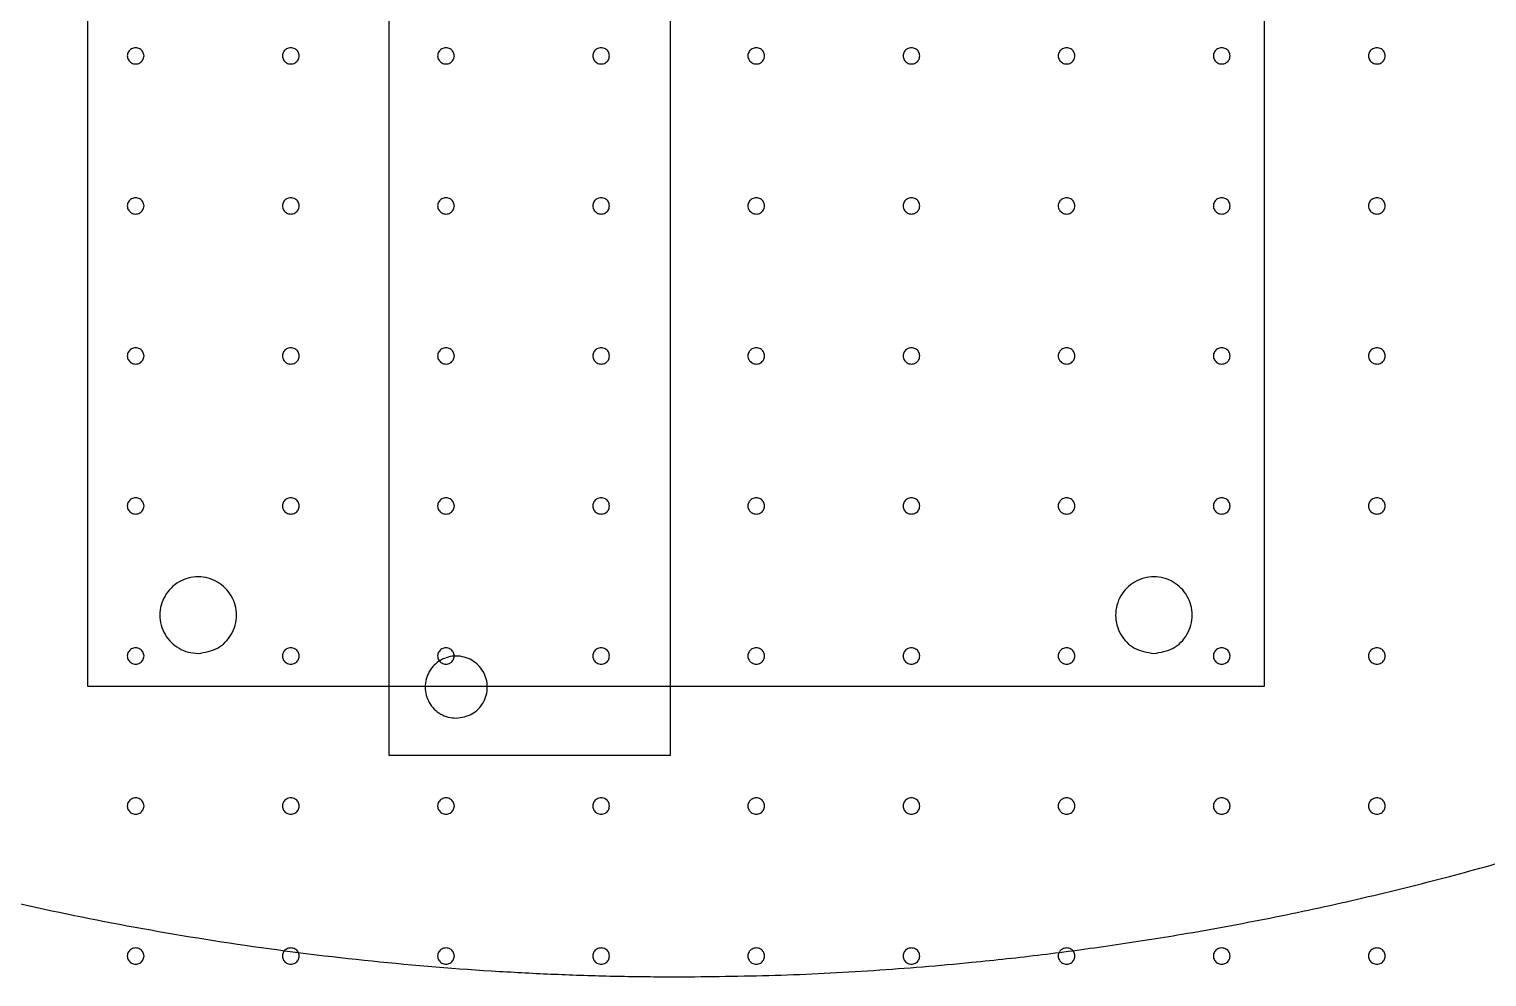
# Model space of a CAD drawing. Extents: x 0 to 210, y 0 to 204.
# Drawn here: x 82.6 to 133, y 0.1 to 32.9 of the extents above; entities that cross this region are included whole.
import ezdxf

# ---------------------------------------------------------------- set-up
doc = ezdxf.new("R2010")
doc.units = 0
doc.layers.add('Capa_1', color=7, linetype='CONTINUOUS')

msp = doc.modelspace()

# ---------------------------------------------------------------- linework, layer by layer
at = {"layer": 'Capa_1', "color": 1}
for p, q in [((95.08232, 7.792433), (95.08232, 63.59021)), ((104.800098, 63.59021), (104.800098, 7.792433)), ((84.676378, 10.183902), (84.676378, 60.831126)), ((125.3236, 60.831126), (125.3236, 10.183902)), ((125.3236, 10.183902), (84.676378, 10.183902)), ((104.800098, 7.792433), (95.08232, 7.792433))]:
    msp.add_line(p, q, dxfattribs=at)
at = {"layer": 'Capa_1', "color": 7}
for p, q in [((86.618868, 31.981803), (86.618868, 31.981803)), ((91.979417, 31.981803), (91.979417, 31.981803)), ((97.339967, 31.981803), (97.339967, 31.981803)), ((102.700519, 31.981803), (102.700519, 31.981803)), ((108.061069, 31.981803), (108.061069, 31.981803)), ((113.421619, 31.981803), (113.421619, 31.981803)), ((118.782169, 31.981803), (118.782169, 31.981803)), ((124.142721, 31.981803), (124.142721, 31.981803)), ((129.503271, 31.981803), (129.503271, 31.981803)), ((86.618868, 26.795017), (86.618868, 26.795017)), ((91.979417, 26.795017), (91.979417, 26.795017)), ((97.339967, 26.795017), (97.339967, 26.795017)), ((102.700519, 26.795017), (102.700519, 26.795017)), ((108.061069, 26.795017), (108.061069, 26.795017)), ((113.421619, 26.795017), (113.421619, 26.795017)), ((118.782169, 26.795017), (118.782169, 26.795017)), ((124.142721, 26.795017), (124.142721, 26.795017)), ((129.503271, 26.795017), (129.503271, 26.795017)), ((86.618868, 21.608231), (86.618868, 21.608231)), ((91.979417, 21.608231), (91.979417, 21.608231)), ((97.339967, 21.608231), (97.339967, 21.608231)), ((102.700519, 21.608231), (102.700519, 21.608231)), ((108.061069, 21.608231), (108.061069, 21.608231)), ((113.421619, 21.608231), (113.421619, 21.608231)), ((118.782169, 21.608231), (118.782169, 21.608231)), ((124.142721, 21.608231), (124.142721, 21.608231)), ((129.503271, 21.608231), (129.503271, 21.608231)), ((86.618868, 16.421442), (86.618868, 16.421442)), ((91.979417, 16.421442), (91.979417, 16.421442)), ((97.339967, 16.421442), (97.339967, 16.421442)), ((102.700519, 16.421442), (102.700519, 16.421442)), ((108.061069, 16.421442), (108.061069, 16.421442)), ((113.421619, 16.421442), (113.421619, 16.421442)), ((118.782169, 16.421442), (118.782169, 16.421442)), ((124.142721, 16.421442), (124.142721, 16.421442)), ((129.503271, 16.421442), (129.503271, 16.421442)), ((86.618868, 11.234656), (86.618868, 11.234656)), ((88.489988, 11.323913), (88.489988, 11.323913)), ((91.979417, 11.234656), (91.979417, 11.234656)), ((97.339967, 11.234656), (97.339967, 11.234656)), ((102.700519, 11.234656), (102.700519, 11.234656)), ((108.061069, 11.234656), (108.061069, 11.234656)), ((113.421619, 11.234656), (113.421619, 11.234656)), ((118.782169, 11.234656), (118.782169, 11.234656)), ((121.509979, 11.323913), (121.509979, 11.323913)), ((124.142721, 11.234656), (124.142721, 11.234656)), ((129.503271, 11.234656), (129.503271, 11.234656)), ((97.404933, 9.085199), (97.404933, 9.085199)), ((86.618868, 6.047869), (86.618868, 6.047869)), ((91.979417, 6.047869), (91.979417, 6.047869)), ((97.339967, 6.047869), (97.339967, 6.047869)), ((102.700519, 6.047869), (102.700519, 6.047869)), ((108.061069, 6.047869), (108.061069, 6.047869)), ((113.421619, 6.047869), (113.421619, 6.047869)), ((118.782169, 6.047869), (118.782169, 6.047869)), ((124.142721, 6.047869), (124.142721, 6.047869)), ((129.503271, 6.047869), (129.503271, 6.047869)), ((86.618868, 0.861083), (86.618868, 0.861083)), ((91.979417, 0.861083), (91.979417, 0.861083)), ((97.339967, 0.861083), (97.339967, 0.861083)), ((102.700519, 0.861083), (102.700519, 0.861083)), ((108.061069, 0.861083), (108.061069, 0.861083)), ((113.421619, 0.861083), (113.421619, 0.861083)), ((118.782169, 0.861083), (118.782169, 0.861083)), ((124.142721, 0.861083), (124.142721, 0.861083)), ((129.503271, 0.861083), (129.503271, 0.861083))]:
    msp.add_line(p, q, dxfattribs=at)
for points, knots in [([(86.618868, 31.981803), (86.610802, 31.93237), (86.594795, 31.834272), (86.479161, 31.727819), (86.354848, 31.695539), (86.254229, 31.70847), (86.183784, 31.736613), (86.123185, 31.781473), (86.076631, 31.840078), (86.047313, 31.908401), (86.037274, 31.981803), (86.047314, 32.055206), (86.076632, 32.123527), (86.123186, 32.182132), (86.183785, 32.226992), (86.254229, 32.255135), (86.354848, 32.268065), (86.47916, 32.235786), (86.594794, 32.129334), (86.610801, 32.031237), (86.618868, 31.981803)], [0, 0, 0, 0, 0.146605, 0.290931, 0.441768, 0.517413, 0.592123, 0.666911, 0.741063, 0.814052, 0.887328, 0.960604, 1.033593, 1.107744, 1.182532, 1.257241, 1.332887, 1.483723, 1.628047, 1.774652, 1.774652, 1.774652, 1.774652]), ([(91.979417, 31.981803), (91.971351, 31.93237), (91.955345, 31.834272), (91.839711, 31.727819), (91.715398, 31.695539), (91.614779, 31.70847), (91.544334, 31.736613), (91.483735, 31.781473), (91.43718, 31.840078), (91.407863, 31.908401), (91.397824, 31.981803), (91.407864, 32.055206), (91.437181, 32.123527), (91.483736, 32.182132), (91.544335, 32.226992), (91.614779, 32.255135), (91.715398, 32.268065), (91.83971, 32.235786), (91.955344, 32.129334), (91.971351, 32.031237), (91.979417, 31.981803)], [0, 0, 0, 0, 0.146605, 0.290931, 0.441768, 0.517413, 0.592123, 0.666911, 0.741063, 0.814052, 0.887328, 0.960604, 1.033593, 1.107744, 1.182532, 1.257241, 1.332887, 1.483723, 1.628047, 1.774652, 1.774652, 1.774652, 1.774652]), ([(97.339967, 31.981803), (97.331901, 31.93237), (97.315895, 31.834272), (97.200261, 31.727819), (97.075948, 31.695539), (96.975329, 31.70847), (96.904884, 31.736613), (96.844285, 31.781473), (96.79773, 31.840078), (96.768413, 31.908401), (96.758373, 31.981803), (96.768413, 32.055206), (96.797731, 32.123527), (96.844286, 32.182132), (96.904884, 32.226992), (96.975329, 32.255135), (97.075947, 32.268065), (97.20026, 32.235786), (97.315894, 32.129334), (97.331901, 32.031237), (97.339967, 31.981803)], [0, 0, 0, 0, 0.146605, 0.290931, 0.441768, 0.517413, 0.592123, 0.666911, 0.741063, 0.814052, 0.887328, 0.960604, 1.033593, 1.107744, 1.182532, 1.257241, 1.332887, 1.483723, 1.628047, 1.774652, 1.774652, 1.774652, 1.774652]), ([(102.700519, 31.981803), (102.692454, 31.93237), (102.676447, 31.834272), (102.560813, 31.727819), (102.4365, 31.695539), (102.335881, 31.70847), (102.265436, 31.736613), (102.204837, 31.781473), (102.158283, 31.840078), (102.128965, 31.908401), (102.118926, 31.981803), (102.128966, 32.055206), (102.158283, 32.123527), (102.204838, 32.182132), (102.265437, 32.226992), (102.335881, 32.255135), (102.4365, 32.268065), (102.560812, 32.235786), (102.676446, 32.129334), (102.692453, 32.031237), (102.700519, 31.981803)], [0, 0, 0, 0, 0.146605, 0.290931, 0.441768, 0.517413, 0.592123, 0.666911, 0.741063, 0.814052, 0.887328, 0.960604, 1.033593, 1.107744, 1.182532, 1.257241, 1.332887, 1.483723, 1.628047, 1.774652, 1.774652, 1.774652, 1.774652]), ([(108.061069, 31.981803), (108.053003, 31.93237), (108.036997, 31.834272), (107.921363, 31.727819), (107.79705, 31.695539), (107.696431, 31.70847), (107.625986, 31.736613), (107.565387, 31.781473), (107.518832, 31.840078), (107.489515, 31.908401), (107.479476, 31.981803), (107.489515, 32.055206), (107.518833, 32.123527), (107.565388, 32.182132), (107.625986, 32.226992), (107.696431, 32.255135), (107.79705, 32.268065), (107.921362, 32.235786), (108.036996, 32.129334), (108.053003, 32.031237), (108.061069, 31.981803)], [0, 0, 0, 0, 0.146605, 0.290931, 0.441768, 0.517413, 0.592123, 0.666911, 0.741063, 0.814052, 0.887328, 0.960604, 1.033593, 1.107744, 1.182532, 1.257241, 1.332887, 1.483723, 1.628047, 1.774652, 1.774652, 1.774652, 1.774652]), ([(113.421619, 31.981803), (113.413553, 31.93237), (113.397547, 31.834272), (113.281912, 31.727819), (113.157599, 31.695539), (113.05698, 31.70847), (112.986535, 31.736613), (112.925937, 31.781473), (112.879382, 31.840078), (112.850065, 31.908401), (112.840025, 31.981803), (112.850065, 32.055206), (112.879383, 32.123527), (112.925937, 32.182132), (112.986536, 32.226992), (113.056981, 32.255135), (113.157599, 32.268065), (113.281912, 32.235786), (113.397546, 32.129334), (113.413553, 32.031237), (113.421619, 31.981803)], [0, 0, 0, 0, 0.146605, 0.290931, 0.441768, 0.517413, 0.592123, 0.666911, 0.741063, 0.814052, 0.887328, 0.960604, 1.033593, 1.107744, 1.182532, 1.257241, 1.332887, 1.483723, 1.628047, 1.774652, 1.774652, 1.774652, 1.774652]), ([(118.782169, 31.981803), (118.774103, 31.93237), (118.758097, 31.834272), (118.642462, 31.727819), (118.518149, 31.695539), (118.41753, 31.70847), (118.347085, 31.736613), (118.286486, 31.781473), (118.239932, 31.840078), (118.210614, 31.908401), (118.200575, 31.981803), (118.210615, 32.055206), (118.239933, 32.123527), (118.286487, 32.182132), (118.347086, 32.226992), (118.417531, 32.255135), (118.518149, 32.268065), (118.642461, 32.235786), (118.758096, 32.129334), (118.774103, 32.031237), (118.782169, 31.981803)], [0, 0, 0, 0, 0.146605, 0.290931, 0.441768, 0.517413, 0.592123, 0.666911, 0.741063, 0.814052, 0.887328, 0.960604, 1.033593, 1.107744, 1.182532, 1.257241, 1.332887, 1.483723, 1.628047, 1.774652, 1.774652, 1.774652, 1.774652]), ([(124.142721, 31.981803), (124.134655, 31.93237), (124.118649, 31.834272), (124.003014, 31.727819), (123.878702, 31.695539), (123.778083, 31.70847), (123.707638, 31.736613), (123.647039, 31.781473), (123.600484, 31.840078), (123.571167, 31.908401), (123.561127, 31.981803), (123.571167, 32.055206), (123.600485, 32.123527), (123.64704, 32.182132), (123.707638, 32.226992), (123.778083, 32.255135), (123.878701, 32.268065), (124.003014, 32.235786), (124.118648, 32.129334), (124.134655, 32.031237), (124.142721, 31.981803)], [0, 0, 0, 0, 0.146605, 0.290931, 0.441768, 0.517413, 0.592123, 0.666911, 0.741063, 0.814052, 0.887328, 0.960604, 1.033593, 1.107744, 1.182532, 1.257241, 1.332887, 1.483723, 1.628047, 1.774652, 1.774652, 1.774652, 1.774652]), ([(129.503271, 31.981803), (129.495205, 31.93237), (129.479199, 31.834272), (129.363564, 31.727819), (129.239251, 31.695539), (129.138632, 31.70847), (129.068187, 31.736613), (129.007588, 31.781473), (128.961034, 31.840078), (128.931717, 31.908401), (128.921677, 31.981803), (128.931717, 32.055206), (128.961035, 32.123527), (129.007589, 32.182132), (129.068188, 32.226992), (129.138633, 32.255135), (129.239251, 32.268065), (129.363563, 32.235786), (129.479198, 32.129334), (129.495205, 32.031237), (129.503271, 31.981803)], [0, 0, 0, 0, 0.146605, 0.290931, 0.441768, 0.517413, 0.592123, 0.666911, 0.741063, 0.814052, 0.887328, 0.960604, 1.033593, 1.107744, 1.182532, 1.257241, 1.332887, 1.483723, 1.628047, 1.774652, 1.774652, 1.774652, 1.774652]), ([(86.618868, 26.795017), (86.610802, 26.745584), (86.594795, 26.647486), (86.479161, 26.541033), (86.354848, 26.508753), (86.254229, 26.521684), (86.183784, 26.549827), (86.123185, 26.594687), (86.076631, 26.653292), (86.047313, 26.721615), (86.037274, 26.795017), (86.047314, 26.868419), (86.076632, 26.936741), (86.123186, 26.995346), (86.183785, 27.040205), (86.254229, 27.068348), (86.354848, 27.081279), (86.47916, 27.048999), (86.594794, 26.942547), (86.610801, 26.84445), (86.618868, 26.795017)], [0, 0, 0, 0, 0.146605, 0.290931, 0.441768, 0.517413, 0.592123, 0.666911, 0.741063, 0.814052, 0.887328, 0.960604, 1.033593, 1.107744, 1.182532, 1.257241, 1.332887, 1.483723, 1.628047, 1.774652, 1.774652, 1.774652, 1.774652]), ([(91.979417, 26.795017), (91.971351, 26.745584), (91.955345, 26.647486), (91.839711, 26.541033), (91.715398, 26.508753), (91.614779, 26.521684), (91.544334, 26.549827), (91.483735, 26.594687), (91.43718, 26.653292), (91.407863, 26.721615), (91.397824, 26.795017), (91.407864, 26.868419), (91.437181, 26.936741), (91.483736, 26.995346), (91.544335, 27.040205), (91.614779, 27.068348), (91.715398, 27.081279), (91.83971, 27.048999), (91.955344, 26.942547), (91.971351, 26.84445), (91.979417, 26.795017)], [0, 0, 0, 0, 0.146605, 0.290931, 0.441768, 0.517413, 0.592123, 0.666911, 0.741063, 0.814052, 0.887328, 0.960604, 1.033593, 1.107744, 1.182532, 1.257241, 1.332887, 1.483723, 1.628047, 1.774652, 1.774652, 1.774652, 1.774652]), ([(97.339967, 26.795017), (97.331901, 26.745584), (97.315895, 26.647486), (97.200261, 26.541033), (97.075948, 26.508753), (96.975329, 26.521684), (96.904884, 26.549827), (96.844285, 26.594687), (96.79773, 26.653292), (96.768413, 26.721615), (96.758373, 26.795017), (96.768413, 26.868419), (96.797731, 26.936741), (96.844286, 26.995346), (96.904884, 27.040205), (96.975329, 27.068348), (97.075947, 27.081279), (97.20026, 27.048999), (97.315894, 26.942547), (97.331901, 26.84445), (97.339967, 26.795017)], [0, 0, 0, 0, 0.146605, 0.290931, 0.441768, 0.517413, 0.592123, 0.666911, 0.741063, 0.814052, 0.887328, 0.960604, 1.033593, 1.107744, 1.182532, 1.257241, 1.332887, 1.483723, 1.628047, 1.774652, 1.774652, 1.774652, 1.774652]), ([(102.700519, 26.795017), (102.692454, 26.745584), (102.676447, 26.647486), (102.560813, 26.541033), (102.4365, 26.508753), (102.335881, 26.521684), (102.265436, 26.549827), (102.204837, 26.594687), (102.158283, 26.653292), (102.128965, 26.721615), (102.118926, 26.795017), (102.128966, 26.868419), (102.158283, 26.936741), (102.204838, 26.995346), (102.265437, 27.040205), (102.335881, 27.068348), (102.4365, 27.081279), (102.560812, 27.048999), (102.676446, 26.942547), (102.692453, 26.84445), (102.700519, 26.795017)], [0, 0, 0, 0, 0.146605, 0.290931, 0.441768, 0.517413, 0.592123, 0.666911, 0.741063, 0.814052, 0.887328, 0.960604, 1.033593, 1.107744, 1.182532, 1.257241, 1.332887, 1.483723, 1.628047, 1.774652, 1.774652, 1.774652, 1.774652]), ([(108.061069, 26.795017), (108.053003, 26.745584), (108.036997, 26.647486), (107.921363, 26.541033), (107.79705, 26.508753), (107.696431, 26.521684), (107.625986, 26.549827), (107.565387, 26.594687), (107.518832, 26.653292), (107.489515, 26.721615), (107.479476, 26.795017), (107.489515, 26.868419), (107.518833, 26.936741), (107.565388, 26.995346), (107.625986, 27.040205), (107.696431, 27.068348), (107.79705, 27.081279), (107.921362, 27.048999), (108.036996, 26.942547), (108.053003, 26.84445), (108.061069, 26.795017)], [0, 0, 0, 0, 0.146605, 0.290931, 0.441768, 0.517413, 0.592123, 0.666911, 0.741063, 0.814052, 0.887328, 0.960604, 1.033593, 1.107744, 1.182532, 1.257241, 1.332887, 1.483723, 1.628047, 1.774652, 1.774652, 1.774652, 1.774652]), ([(113.421619, 26.795017), (113.413553, 26.745584), (113.397547, 26.647486), (113.281912, 26.541033), (113.157599, 26.508753), (113.05698, 26.521684), (112.986535, 26.549827), (112.925937, 26.594687), (112.879382, 26.653292), (112.850065, 26.721615), (112.840025, 26.795017), (112.850065, 26.868419), (112.879383, 26.936741), (112.925937, 26.995346), (112.986536, 27.040205), (113.056981, 27.068348), (113.157599, 27.081279), (113.281912, 27.048999), (113.397546, 26.942547), (113.413553, 26.84445), (113.421619, 26.795017)], [0, 0, 0, 0, 0.146605, 0.290931, 0.441768, 0.517413, 0.592123, 0.666911, 0.741063, 0.814052, 0.887328, 0.960604, 1.033593, 1.107744, 1.182532, 1.257241, 1.332887, 1.483723, 1.628047, 1.774652, 1.774652, 1.774652, 1.774652]), ([(118.782169, 26.795017), (118.774103, 26.745584), (118.758097, 26.647486), (118.642462, 26.541033), (118.518149, 26.508753), (118.41753, 26.521684), (118.347085, 26.549827), (118.286486, 26.594687), (118.239932, 26.653292), (118.210614, 26.721615), (118.200575, 26.795017), (118.210615, 26.868419), (118.239933, 26.936741), (118.286487, 26.995346), (118.347086, 27.040205), (118.417531, 27.068348), (118.518149, 27.081279), (118.642461, 27.048999), (118.758096, 26.942547), (118.774103, 26.84445), (118.782169, 26.795017)], [0, 0, 0, 0, 0.146605, 0.290931, 0.441768, 0.517413, 0.592123, 0.666911, 0.741063, 0.814052, 0.887328, 0.960604, 1.033593, 1.107744, 1.182532, 1.257241, 1.332887, 1.483723, 1.628047, 1.774652, 1.774652, 1.774652, 1.774652]), ([(124.142721, 26.795017), (124.134655, 26.745584), (124.118649, 26.647486), (124.003014, 26.541033), (123.878702, 26.508753), (123.778083, 26.521684), (123.707638, 26.549827), (123.647039, 26.594687), (123.600484, 26.653292), (123.571167, 26.721615), (123.561127, 26.795017), (123.571167, 26.868419), (123.600485, 26.936741), (123.64704, 26.995346), (123.707638, 27.040205), (123.778083, 27.068348), (123.878701, 27.081279), (124.003014, 27.048999), (124.118648, 26.942547), (124.134655, 26.84445), (124.142721, 26.795017)], [0, 0, 0, 0, 0.146605, 0.290931, 0.441768, 0.517413, 0.592123, 0.666911, 0.741063, 0.814052, 0.887328, 0.960604, 1.033593, 1.107744, 1.182532, 1.257241, 1.332887, 1.483723, 1.628047, 1.774652, 1.774652, 1.774652, 1.774652]), ([(129.503271, 26.795017), (129.495205, 26.745584), (129.479199, 26.647486), (129.363564, 26.541033), (129.239251, 26.508753), (129.138632, 26.521684), (129.068187, 26.549827), (129.007588, 26.594687), (128.961034, 26.653292), (128.931717, 26.721615), (128.921677, 26.795017), (128.931717, 26.868419), (128.961035, 26.936741), (129.007589, 26.995346), (129.068188, 27.040205), (129.138633, 27.068348), (129.239251, 27.081279), (129.363563, 27.048999), (129.479198, 26.942547), (129.495205, 26.84445), (129.503271, 26.795017)], [0, 0, 0, 0, 0.146605, 0.290931, 0.441768, 0.517413, 0.592123, 0.666911, 0.741063, 0.814052, 0.887328, 0.960604, 1.033593, 1.107744, 1.182532, 1.257241, 1.332887, 1.483723, 1.628047, 1.774652, 1.774652, 1.774652, 1.774652]), ([(86.618868, 21.608231), (86.610802, 21.558797), (86.594795, 21.460699), (86.479161, 21.354246), (86.354848, 21.321967), (86.254229, 21.334897), (86.183784, 21.36304), (86.123185, 21.4079), (86.076631, 21.466506), (86.047313, 21.534828), (86.037274, 21.608231), (86.047314, 21.681633), (86.076632, 21.749955), (86.123186, 21.80856), (86.183785, 21.853419), (86.254229, 21.881562), (86.354848, 21.894492), (86.47916, 21.862213), (86.594794, 21.755761), (86.610801, 21.657664), (86.618868, 21.608231)], [0, 0, 0, 0, 0.146605, 0.290931, 0.441768, 0.517413, 0.592123, 0.666911, 0.741063, 0.814052, 0.887328, 0.960604, 1.033593, 1.107744, 1.182532, 1.257241, 1.332887, 1.483723, 1.628047, 1.774652, 1.774652, 1.774652, 1.774652]), ([(91.979417, 21.608231), (91.971351, 21.558797), (91.955345, 21.460699), (91.839711, 21.354246), (91.715398, 21.321967), (91.614779, 21.334897), (91.544334, 21.36304), (91.483735, 21.4079), (91.43718, 21.466506), (91.407863, 21.534828), (91.397824, 21.608231), (91.407864, 21.681633), (91.437181, 21.749955), (91.483736, 21.80856), (91.544335, 21.853419), (91.614779, 21.881562), (91.715398, 21.894492), (91.83971, 21.862213), (91.955344, 21.755761), (91.971351, 21.657664), (91.979417, 21.608231)], [0, 0, 0, 0, 0.146605, 0.290931, 0.441768, 0.517413, 0.592123, 0.666911, 0.741063, 0.814052, 0.887328, 0.960604, 1.033593, 1.107744, 1.182532, 1.257241, 1.332887, 1.483723, 1.628047, 1.774652, 1.774652, 1.774652, 1.774652]), ([(97.339967, 21.608231), (97.331901, 21.558797), (97.315895, 21.460699), (97.200261, 21.354246), (97.075948, 21.321967), (96.975329, 21.334897), (96.904884, 21.36304), (96.844285, 21.4079), (96.79773, 21.466506), (96.768413, 21.534828), (96.758373, 21.608231), (96.768413, 21.681633), (96.797731, 21.749955), (96.844286, 21.80856), (96.904884, 21.853419), (96.975329, 21.881562), (97.075947, 21.894492), (97.20026, 21.862213), (97.315894, 21.755761), (97.331901, 21.657664), (97.339967, 21.608231)], [0, 0, 0, 0, 0.146605, 0.290931, 0.441768, 0.517413, 0.592123, 0.666911, 0.741063, 0.814052, 0.887328, 0.960604, 1.033593, 1.107744, 1.182532, 1.257241, 1.332887, 1.483723, 1.628047, 1.774652, 1.774652, 1.774652, 1.774652]), ([(102.700519, 21.608231), (102.692454, 21.558797), (102.676447, 21.460699), (102.560813, 21.354246), (102.4365, 21.321967), (102.335881, 21.334897), (102.265436, 21.36304), (102.204837, 21.4079), (102.158283, 21.466506), (102.128965, 21.534828), (102.118926, 21.608231), (102.128966, 21.681633), (102.158283, 21.749955), (102.204838, 21.80856), (102.265437, 21.853419), (102.335881, 21.881562), (102.4365, 21.894492), (102.560812, 21.862213), (102.676446, 21.755761), (102.692453, 21.657664), (102.700519, 21.608231)], [0, 0, 0, 0, 0.146605, 0.290931, 0.441768, 0.517413, 0.592123, 0.666911, 0.741063, 0.814052, 0.887328, 0.960604, 1.033593, 1.107744, 1.182532, 1.257241, 1.332887, 1.483723, 1.628047, 1.774652, 1.774652, 1.774652, 1.774652]), ([(108.061069, 21.608231), (108.053003, 21.558797), (108.036997, 21.460699), (107.921363, 21.354246), (107.79705, 21.321967), (107.696431, 21.334897), (107.625986, 21.36304), (107.565387, 21.4079), (107.518832, 21.466506), (107.489515, 21.534828), (107.479476, 21.608231), (107.489515, 21.681633), (107.518833, 21.749955), (107.565388, 21.80856), (107.625986, 21.853419), (107.696431, 21.881562), (107.79705, 21.894492), (107.921362, 21.862213), (108.036996, 21.755761), (108.053003, 21.657664), (108.061069, 21.608231)], [0, 0, 0, 0, 0.146605, 0.290931, 0.441768, 0.517413, 0.592123, 0.666911, 0.741063, 0.814052, 0.887328, 0.960604, 1.033593, 1.107744, 1.182532, 1.257241, 1.332887, 1.483723, 1.628047, 1.774652, 1.774652, 1.774652, 1.774652]), ([(113.421619, 21.608231), (113.413553, 21.558797), (113.397547, 21.460699), (113.281912, 21.354246), (113.157599, 21.321967), (113.05698, 21.334897), (112.986535, 21.36304), (112.925937, 21.4079), (112.879382, 21.466506), (112.850065, 21.534828), (112.840025, 21.608231), (112.850065, 21.681633), (112.879383, 21.749955), (112.925937, 21.80856), (112.986536, 21.853419), (113.056981, 21.881562), (113.157599, 21.894492), (113.281912, 21.862213), (113.397546, 21.755761), (113.413553, 21.657664), (113.421619, 21.608231)], [0, 0, 0, 0, 0.146605, 0.290931, 0.441768, 0.517413, 0.592123, 0.666911, 0.741063, 0.814052, 0.887328, 0.960604, 1.033593, 1.107744, 1.182532, 1.257241, 1.332887, 1.483723, 1.628047, 1.774652, 1.774652, 1.774652, 1.774652]), ([(118.782169, 21.608231), (118.774103, 21.558797), (118.758097, 21.460699), (118.642462, 21.354246), (118.518149, 21.321967), (118.41753, 21.334897), (118.347085, 21.36304), (118.286486, 21.4079), (118.239932, 21.466506), (118.210614, 21.534828), (118.200575, 21.608231), (118.210615, 21.681633), (118.239933, 21.749955), (118.286487, 21.80856), (118.347086, 21.853419), (118.417531, 21.881562), (118.518149, 21.894492), (118.642461, 21.862213), (118.758096, 21.755761), (118.774103, 21.657664), (118.782169, 21.608231)], [0, 0, 0, 0, 0.146605, 0.290931, 0.441768, 0.517413, 0.592123, 0.666911, 0.741063, 0.814052, 0.887328, 0.960604, 1.033593, 1.107744, 1.182532, 1.257241, 1.332887, 1.483723, 1.628047, 1.774652, 1.774652, 1.774652, 1.774652]), ([(124.142721, 21.608231), (124.134655, 21.558797), (124.118649, 21.460699), (124.003014, 21.354246), (123.878702, 21.321967), (123.778083, 21.334897), (123.707638, 21.36304), (123.647039, 21.4079), (123.600484, 21.466506), (123.571167, 21.534828), (123.561127, 21.608231), (123.571167, 21.681633), (123.600485, 21.749955), (123.64704, 21.80856), (123.707638, 21.853419), (123.778083, 21.881562), (123.878701, 21.894492), (124.003014, 21.862213), (124.118648, 21.755761), (124.134655, 21.657664), (124.142721, 21.608231)], [0, 0, 0, 0, 0.146605, 0.290931, 0.441768, 0.517413, 0.592123, 0.666911, 0.741063, 0.814052, 0.887328, 0.960604, 1.033593, 1.107744, 1.182532, 1.257241, 1.332887, 1.483723, 1.628047, 1.774652, 1.774652, 1.774652, 1.774652]), ([(129.503271, 21.608231), (129.495205, 21.558797), (129.479199, 21.460699), (129.363564, 21.354246), (129.239251, 21.321967), (129.138632, 21.334897), (129.068187, 21.36304), (129.007588, 21.4079), (128.961034, 21.466506), (128.931717, 21.534828), (128.921677, 21.608231), (128.931717, 21.681633), (128.961035, 21.749955), (129.007589, 21.80856), (129.068188, 21.853419), (129.138633, 21.881562), (129.239251, 21.894492), (129.363563, 21.862213), (129.479198, 21.755761), (129.495205, 21.657664), (129.503271, 21.608231)], [0, 0, 0, 0, 0.146605, 0.290931, 0.441768, 0.517413, 0.592123, 0.666911, 0.741063, 0.814052, 0.887328, 0.960604, 1.033593, 1.107744, 1.182532, 1.257241, 1.332887, 1.483723, 1.628047, 1.774652, 1.774652, 1.774652, 1.774652]), ([(86.618868, 16.421442), (86.610802, 16.372009), (86.594795, 16.273911), (86.479161, 16.167458), (86.354848, 16.135178), (86.254229, 16.148109), (86.183784, 16.176252), (86.123185, 16.221112), (86.076631, 16.279717), (86.047313, 16.348039), (86.037274, 16.421442), (86.047314, 16.494844), (86.076632, 16.563166), (86.123186, 16.621771), (86.183785, 16.66663), (86.254229, 16.694773), (86.354848, 16.707704), (86.47916, 16.675424), (86.594794, 16.568972), (86.610801, 16.470875), (86.618868, 16.421442)], [0, 0, 0, 0, 0.146605, 0.290931, 0.441768, 0.517413, 0.592123, 0.666911, 0.741063, 0.814052, 0.887328, 0.960604, 1.033593, 1.107744, 1.182532, 1.257241, 1.332887, 1.483723, 1.628047, 1.774652, 1.774652, 1.774652, 1.774652]), ([(91.979417, 16.421442), (91.971351, 16.372009), (91.955345, 16.273911), (91.839711, 16.167458), (91.715398, 16.135178), (91.614779, 16.148109), (91.544334, 16.176252), (91.483735, 16.221112), (91.43718, 16.279717), (91.407863, 16.348039), (91.397824, 16.421442), (91.407864, 16.494844), (91.437181, 16.563166), (91.483736, 16.621771), (91.544335, 16.66663), (91.614779, 16.694773), (91.715398, 16.707704), (91.83971, 16.675424), (91.955344, 16.568972), (91.971351, 16.470875), (91.979417, 16.421442)], [0, 0, 0, 0, 0.146605, 0.290931, 0.441768, 0.517413, 0.592123, 0.666911, 0.741063, 0.814052, 0.887328, 0.960604, 1.033593, 1.107744, 1.182532, 1.257241, 1.332887, 1.483723, 1.628047, 1.774652, 1.774652, 1.774652, 1.774652]), ([(97.339967, 16.421442), (97.331901, 16.372009), (97.315895, 16.273911), (97.200261, 16.167458), (97.075948, 16.135178), (96.975329, 16.148109), (96.904884, 16.176252), (96.844285, 16.221112), (96.79773, 16.279717), (96.768413, 16.348039), (96.758373, 16.421442), (96.768413, 16.494844), (96.797731, 16.563166), (96.844286, 16.621771), (96.904884, 16.66663), (96.975329, 16.694773), (97.075947, 16.707704), (97.20026, 16.675424), (97.315894, 16.568972), (97.331901, 16.470875), (97.339967, 16.421442)], [0, 0, 0, 0, 0.146605, 0.290931, 0.441768, 0.517413, 0.592123, 0.666911, 0.741063, 0.814052, 0.887328, 0.960604, 1.033593, 1.107744, 1.182532, 1.257241, 1.332887, 1.483723, 1.628047, 1.774652, 1.774652, 1.774652, 1.774652]), ([(102.700519, 16.421442), (102.692454, 16.372009), (102.676447, 16.273911), (102.560813, 16.167458), (102.4365, 16.135178), (102.335881, 16.148109), (102.265436, 16.176252), (102.204837, 16.221112), (102.158283, 16.279717), (102.128965, 16.348039), (102.118926, 16.421442), (102.128966, 16.494844), (102.158283, 16.563166), (102.204838, 16.621771), (102.265437, 16.66663), (102.335881, 16.694773), (102.4365, 16.707704), (102.560812, 16.675424), (102.676446, 16.568972), (102.692453, 16.470875), (102.700519, 16.421442)], [0, 0, 0, 0, 0.146605, 0.290931, 0.441768, 0.517413, 0.592123, 0.666911, 0.741063, 0.814052, 0.887328, 0.960604, 1.033593, 1.107744, 1.182532, 1.257241, 1.332887, 1.483723, 1.628047, 1.774652, 1.774652, 1.774652, 1.774652]), ([(108.061069, 16.421442), (108.053003, 16.372009), (108.036997, 16.273911), (107.921363, 16.167458), (107.79705, 16.135178), (107.696431, 16.148109), (107.625986, 16.176252), (107.565387, 16.221112), (107.518832, 16.279717), (107.489515, 16.348039), (107.479476, 16.421442), (107.489515, 16.494844), (107.518833, 16.563166), (107.565388, 16.621771), (107.625986, 16.66663), (107.696431, 16.694773), (107.79705, 16.707704), (107.921362, 16.675424), (108.036996, 16.568972), (108.053003, 16.470875), (108.061069, 16.421442)], [0, 0, 0, 0, 0.146605, 0.290931, 0.441768, 0.517413, 0.592123, 0.666911, 0.741063, 0.814052, 0.887328, 0.960604, 1.033593, 1.107744, 1.182532, 1.257241, 1.332887, 1.483723, 1.628047, 1.774652, 1.774652, 1.774652, 1.774652]), ([(113.421619, 16.421442), (113.413553, 16.372009), (113.397547, 16.273911), (113.281912, 16.167458), (113.157599, 16.135178), (113.05698, 16.148109), (112.986535, 16.176252), (112.925937, 16.221112), (112.879382, 16.279717), (112.850065, 16.348039), (112.840025, 16.421442), (112.850065, 16.494844), (112.879383, 16.563166), (112.925937, 16.621771), (112.986536, 16.66663), (113.056981, 16.694773), (113.157599, 16.707704), (113.281912, 16.675424), (113.397546, 16.568972), (113.413553, 16.470875), (113.421619, 16.421442)], [0, 0, 0, 0, 0.146605, 0.290931, 0.441768, 0.517413, 0.592123, 0.666911, 0.741063, 0.814052, 0.887328, 0.960604, 1.033593, 1.107744, 1.182532, 1.257241, 1.332887, 1.483723, 1.628047, 1.774652, 1.774652, 1.774652, 1.774652]), ([(118.782169, 16.421442), (118.774103, 16.372009), (118.758097, 16.273911), (118.642462, 16.167458), (118.518149, 16.135178), (118.41753, 16.148109), (118.347085, 16.176252), (118.286486, 16.221112), (118.239932, 16.279717), (118.210614, 16.348039), (118.200575, 16.421442), (118.210615, 16.494844), (118.239933, 16.563166), (118.286487, 16.621771), (118.347086, 16.66663), (118.417531, 16.694773), (118.518149, 16.707704), (118.642461, 16.675424), (118.758096, 16.568972), (118.774103, 16.470875), (118.782169, 16.421442)], [0, 0, 0, 0, 0.146605, 0.290931, 0.441768, 0.517413, 0.592123, 0.666911, 0.741063, 0.814052, 0.887328, 0.960604, 1.033593, 1.107744, 1.182532, 1.257241, 1.332887, 1.483723, 1.628047, 1.774652, 1.774652, 1.774652, 1.774652]), ([(124.142721, 16.421442), (124.134655, 16.372009), (124.118649, 16.273911), (124.003014, 16.167458), (123.878702, 16.135178), (123.778083, 16.148109), (123.707638, 16.176252), (123.647039, 16.221112), (123.600484, 16.279717), (123.571167, 16.348039), (123.561127, 16.421442), (123.571167, 16.494844), (123.600485, 16.563166), (123.64704, 16.621771), (123.707638, 16.66663), (123.778083, 16.694773), (123.878701, 16.707704), (124.003014, 16.675424), (124.118648, 16.568972), (124.134655, 16.470875), (124.142721, 16.421442)], [0, 0, 0, 0, 0.146605, 0.290931, 0.441768, 0.517413, 0.592123, 0.666911, 0.741063, 0.814052, 0.887328, 0.960604, 1.033593, 1.107744, 1.182532, 1.257241, 1.332887, 1.483723, 1.628047, 1.774652, 1.774652, 1.774652, 1.774652]), ([(129.503271, 16.421442), (129.495205, 16.372009), (129.479199, 16.273911), (129.363564, 16.167458), (129.239251, 16.135178), (129.138632, 16.148109), (129.068187, 16.176252), (129.007588, 16.221112), (128.961034, 16.279717), (128.931717, 16.348039), (128.921677, 16.421442), (128.931717, 16.494844), (128.961035, 16.563166), (129.007589, 16.621771), (129.068188, 16.66663), (129.138633, 16.694773), (129.239251, 16.707704), (129.363563, 16.675424), (129.479198, 16.568972), (129.495205, 16.470875), (129.503271, 16.421442)], [0, 0, 0, 0, 0.146605, 0.290931, 0.441768, 0.517413, 0.592123, 0.666911, 0.741063, 0.814052, 0.887328, 0.960604, 1.033593, 1.107744, 1.182532, 1.257241, 1.332887, 1.483723, 1.628047, 1.774652, 1.774652, 1.774652, 1.774652]), ([(88.489988, 11.323913), (88.37416, 11.332736), (88.143463, 11.350308), (87.820612, 11.489187), (87.543233, 11.700479), (87.330551, 11.978228), (87.196822, 12.300979), (87.151074, 12.64753), (87.196822, 12.994046), (87.330548, 13.3169), (87.543244, 13.594268), (87.820571, 13.806981), (88.143616, 13.940585), (88.60469, 14.002194), (89.183645, 13.846822), (89.689019, 13.340855), (89.876762, 12.646323), (89.68917, 11.958925), (89.183055, 11.43198), (88.723317, 11.360295), (88.489988, 11.323913)], [0, 0, 0, 0, 0.34649, 0.690113, 1.036603, 1.383093, 1.726715, 2.073205, 2.419695, 2.763318, 3.109808, 3.456298, 3.79992, 4.14641, 4.838467, 5.509997, 6.202054, 6.89411, 7.565641, 8.257697, 8.257697, 8.257697, 8.257697]), ([(121.509979, 11.323913), (121.276648, 11.360292), (120.816907, 11.431972), (120.31077, 11.958923), (120.123231, 12.646309), (120.31077, 13.340912), (120.816907, 13.846641), (121.509979, 14.034319), (122.203051, 13.846641), (122.709188, 13.340912), (122.896727, 12.646309), (122.709188, 11.958923), (122.203051, 11.431972), (121.74331, 11.360292), (121.509979, 11.323913)], [0, 0, 0, 0, 0.692062, 1.363598, 2.05566, 2.747722, 3.419258, 4.11132, 4.803382, 5.474917, 6.166979, 6.859041, 7.530577, 8.222639, 8.222639, 8.222639, 8.222639]), ([(54.835998, 13.04064), (55.872557, 12.485688), (57.94378, 11.3768), (61.116671, 9.848285), (64.252128, 8.456332), (67.348689, 7.202017), (70.399329, 6.074569), (73.79015, 4.939728), (77.530584, 3.834372), (81.62783, 2.80104), (85.823308, 1.920988), (90.113809, 1.203899), (94.495167, 0.660018), (98.105998, 0.365061), (100.931139, 0.222625), (102.964353, 0.156859), (104.321126, 0.146361), (104.999897, 0.141109)], [0, 0, 0, 0, 3.526966, 7.047479, 10.562612, 13.817082, 17.06862, 20.31801, 24.542503, 28.766353, 32.991234, 37.399407, 41.812477, 46.232439, 48.264351, 50.298357, 52.334668, 52.334668, 52.334668, 52.334668]), ([(104.999897, 0.141109), (106.139085, 0.151992), (108.415453, 0.17374), (111.823593, 0.348593), (114.9004, 0.599406), (117.646904, 0.902045), (120.065955, 1.225463), (122.691457, 1.638967), (125.519226, 2.16106), (128.543308, 2.812214), (131.488624, 3.537909), (134.354667, 4.33177), (137.141334, 5.187705), (139.778216, 6.078581), (142.267583, 6.992109), (144.612171, 7.917112), (147.06747, 8.954296), (149.626881, 10.116776), (152.287039, 11.409955), (154.0295, 12.335518), (154.901415, 12.798662)], [0, 0, 0, 0, 3.417408, 6.828792, 10.23511, 12.67714, 15.117384, 17.556178, 20.650046, 23.742775, 26.835023, 29.748913, 32.66351, 35.579367, 38.097742, 40.617842, 43.140035, 46.093053, 49.050075, 52.011741, 52.011741, 52.011741, 52.011741]), ([(86.618868, 11.234656), (86.610802, 11.185222), (86.594795, 11.087124), (86.479161, 10.980671), (86.354848, 10.948392), (86.254229, 10.961322), (86.183784, 10.989465), (86.123185, 11.034325), (86.076631, 11.092931), (86.047313, 11.161253), (86.037274, 11.234656), (86.047314, 11.308058), (86.076632, 11.37638), (86.123186, 11.434985), (86.183785, 11.479844), (86.254229, 11.507987), (86.354848, 11.520917), (86.47916, 11.488638), (86.594794, 11.382186), (86.610801, 11.284089), (86.618868, 11.234656)], [0, 0, 0, 0, 0.146605, 0.290931, 0.441768, 0.517413, 0.592123, 0.666911, 0.741063, 0.814052, 0.887328, 0.960604, 1.033593, 1.107744, 1.182532, 1.257241, 1.332887, 1.483723, 1.628047, 1.774652, 1.774652, 1.774652, 1.774652]), ([(91.979417, 11.234656), (91.971351, 11.185222), (91.955345, 11.087124), (91.839711, 10.980671), (91.715398, 10.948392), (91.614779, 10.961322), (91.544334, 10.989465), (91.483735, 11.034325), (91.43718, 11.092931), (91.407863, 11.161253), (91.397824, 11.234656), (91.407864, 11.308058), (91.437181, 11.37638), (91.483736, 11.434985), (91.544335, 11.479844), (91.614779, 11.507987), (91.715398, 11.520917), (91.83971, 11.488638), (91.955344, 11.382186), (91.971351, 11.284089), (91.979417, 11.234656)], [0, 0, 0, 0, 0.146605, 0.290931, 0.441768, 0.517413, 0.592123, 0.666911, 0.741063, 0.814052, 0.887328, 0.960604, 1.033593, 1.107744, 1.182532, 1.257241, 1.332887, 1.483723, 1.628047, 1.774652, 1.774652, 1.774652, 1.774652]), ([(97.404933, 9.085199), (97.310982, 9.092355), (97.123858, 9.106607), (96.861984, 9.219253), (96.636993, 9.390637), (96.46448, 9.615926), (96.356008, 9.877717), (96.3189, 10.158814), (96.356008, 10.439883), (96.464477, 10.701759), (96.637001, 10.92674), (96.86195, 11.099276), (97.123981, 11.207645), (97.497971, 11.257613), (97.967577, 11.131592), (98.3775, 10.721188), (98.529782, 10.157836), (98.377621, 9.60027), (97.967098, 9.172853), (97.594192, 9.114709), (97.404933, 9.085199)], [0, 0, 0, 0, 0.281047, 0.559769, 0.840816, 1.121864, 1.400585, 1.681632, 1.96268, 2.241402, 2.52245, 2.803498, 3.08222, 3.363268, 3.924613, 4.469308, 5.030653, 5.591997, 6.136691, 6.698035, 6.698035, 6.698035, 6.698035]), ([(97.339967, 11.234656), (97.331901, 11.185222), (97.315895, 11.087124), (97.200261, 10.980671), (97.075948, 10.948392), (96.975329, 10.961322), (96.904884, 10.989465), (96.844285, 11.034325), (96.79773, 11.092931), (96.768413, 11.161253), (96.758373, 11.234656), (96.768413, 11.308058), (96.797731, 11.37638), (96.844286, 11.434985), (96.904884, 11.479844), (96.975329, 11.507987), (97.075947, 11.520917), (97.20026, 11.488638), (97.315894, 11.382186), (97.331901, 11.284089), (97.339967, 11.234656)], [0, 0, 0, 0, 0.146605, 0.290931, 0.441768, 0.517413, 0.592123, 0.666911, 0.741063, 0.814052, 0.887328, 0.960604, 1.033593, 1.107744, 1.182532, 1.257241, 1.332887, 1.483723, 1.628047, 1.774652, 1.774652, 1.774652, 1.774652]), ([(102.700519, 11.234656), (102.692454, 11.185222), (102.676447, 11.087124), (102.560813, 10.980671), (102.4365, 10.948392), (102.335881, 10.961322), (102.265436, 10.989465), (102.204837, 11.034325), (102.158283, 11.092931), (102.128965, 11.161253), (102.118926, 11.234656), (102.128966, 11.308058), (102.158283, 11.37638), (102.204838, 11.434985), (102.265437, 11.479844), (102.335881, 11.507987), (102.4365, 11.520917), (102.560812, 11.488638), (102.676446, 11.382186), (102.692453, 11.284089), (102.700519, 11.234656)], [0, 0, 0, 0, 0.146605, 0.290931, 0.441768, 0.517413, 0.592123, 0.666911, 0.741063, 0.814052, 0.887328, 0.960604, 1.033593, 1.107744, 1.182532, 1.257241, 1.332887, 1.483723, 1.628047, 1.774652, 1.774652, 1.774652, 1.774652]), ([(108.061069, 11.234656), (108.053003, 11.185222), (108.036997, 11.087124), (107.921363, 10.980671), (107.79705, 10.948392), (107.696431, 10.961322), (107.625986, 10.989465), (107.565387, 11.034325), (107.518832, 11.092931), (107.489515, 11.161253), (107.479476, 11.234656), (107.489515, 11.308058), (107.518833, 11.37638), (107.565388, 11.434985), (107.625986, 11.479844), (107.696431, 11.507987), (107.79705, 11.520917), (107.921362, 11.488638), (108.036996, 11.382186), (108.053003, 11.284089), (108.061069, 11.234656)], [0, 0, 0, 0, 0.146605, 0.290931, 0.441768, 0.517413, 0.592123, 0.666911, 0.741063, 0.814052, 0.887328, 0.960604, 1.033593, 1.107744, 1.182532, 1.257241, 1.332887, 1.483723, 1.628047, 1.774652, 1.774652, 1.774652, 1.774652]), ([(113.421619, 11.234656), (113.413553, 11.185222), (113.397547, 11.087124), (113.281912, 10.980671), (113.157599, 10.948392), (113.05698, 10.961322), (112.986535, 10.989465), (112.925937, 11.034325), (112.879382, 11.092931), (112.850065, 11.161253), (112.840025, 11.234656), (112.850065, 11.308058), (112.879383, 11.37638), (112.925937, 11.434985), (112.986536, 11.479844), (113.056981, 11.507987), (113.157599, 11.520917), (113.281912, 11.488638), (113.397546, 11.382186), (113.413553, 11.284089), (113.421619, 11.234656)], [0, 0, 0, 0, 0.146605, 0.290931, 0.441768, 0.517413, 0.592123, 0.666911, 0.741063, 0.814052, 0.887328, 0.960604, 1.033593, 1.107744, 1.182532, 1.257241, 1.332887, 1.483723, 1.628047, 1.774652, 1.774652, 1.774652, 1.774652]), ([(118.782169, 11.234656), (118.774103, 11.185222), (118.758097, 11.087124), (118.642462, 10.980671), (118.518149, 10.948392), (118.41753, 10.961322), (118.347085, 10.989465), (118.286486, 11.034325), (118.239932, 11.092931), (118.210614, 11.161253), (118.200575, 11.234656), (118.210615, 11.308058), (118.239933, 11.37638), (118.286487, 11.434985), (118.347086, 11.479844), (118.417531, 11.507987), (118.518149, 11.520917), (118.642461, 11.488638), (118.758096, 11.382186), (118.774103, 11.284089), (118.782169, 11.234656)], [0, 0, 0, 0, 0.146605, 0.290931, 0.441768, 0.517413, 0.592123, 0.666911, 0.741063, 0.814052, 0.887328, 0.960604, 1.033593, 1.107744, 1.182532, 1.257241, 1.332887, 1.483723, 1.628047, 1.774652, 1.774652, 1.774652, 1.774652]), ([(124.142721, 11.234656), (124.134655, 11.185222), (124.118649, 11.087124), (124.003014, 10.980671), (123.878702, 10.948392), (123.778083, 10.961322), (123.707638, 10.989465), (123.647039, 11.034325), (123.600484, 11.092931), (123.571167, 11.161253), (123.561127, 11.234656), (123.571167, 11.308058), (123.600485, 11.37638), (123.64704, 11.434985), (123.707638, 11.479844), (123.778083, 11.507987), (123.878701, 11.520917), (124.003014, 11.488638), (124.118648, 11.382186), (124.134655, 11.284089), (124.142721, 11.234656)], [0, 0, 0, 0, 0.146605, 0.290931, 0.441768, 0.517413, 0.592123, 0.666911, 0.741063, 0.814052, 0.887328, 0.960604, 1.033593, 1.107744, 1.182532, 1.257241, 1.332887, 1.483723, 1.628047, 1.774652, 1.774652, 1.774652, 1.774652]), ([(129.503271, 11.234656), (129.495205, 11.185222), (129.479199, 11.087124), (129.363564, 10.980671), (129.239251, 10.948392), (129.138632, 10.961322), (129.068187, 10.989465), (129.007588, 11.034325), (128.961034, 11.092931), (128.931717, 11.161253), (128.921677, 11.234656), (128.931717, 11.308058), (128.961035, 11.37638), (129.007589, 11.434985), (129.068188, 11.479844), (129.138633, 11.507987), (129.239251, 11.520917), (129.363563, 11.488638), (129.479198, 11.382186), (129.495205, 11.284089), (129.503271, 11.234656)], [0, 0, 0, 0, 0.146605, 0.290931, 0.441768, 0.517413, 0.592123, 0.666911, 0.741063, 0.814052, 0.887328, 0.960604, 1.033593, 1.107744, 1.182532, 1.257241, 1.332887, 1.483723, 1.628047, 1.774652, 1.774652, 1.774652, 1.774652]), ([(86.618868, 6.047869), (86.610802, 5.998436), (86.594795, 5.900338), (86.479161, 5.793885), (86.354848, 5.761605), (86.254229, 5.774536), (86.183784, 5.802679), (86.123185, 5.847539), (86.076631, 5.906144), (86.047313, 5.974467), (86.037274, 6.047869), (86.047314, 6.121272), (86.076632, 6.189593), (86.123186, 6.248198), (86.183785, 6.293058), (86.254229, 6.321201), (86.354848, 6.334131), (86.47916, 6.301852), (86.594794, 6.1954), (86.610801, 6.097302), (86.618868, 6.047869)], [0, 0, 0, 0, 0.146605, 0.290931, 0.441768, 0.517413, 0.592123, 0.666911, 0.741063, 0.814052, 0.887328, 0.960604, 1.033593, 1.107744, 1.182532, 1.257241, 1.332887, 1.483723, 1.628047, 1.774652, 1.774652, 1.774652, 1.774652]), ([(91.979417, 6.047869), (91.971351, 5.998436), (91.955345, 5.900338), (91.839711, 5.793885), (91.715398, 5.761605), (91.614779, 5.774536), (91.544334, 5.802679), (91.483735, 5.847539), (91.43718, 5.906144), (91.407863, 5.974467), (91.397824, 6.047869), (91.407864, 6.121272), (91.437181, 6.189593), (91.483736, 6.248198), (91.544335, 6.293058), (91.614779, 6.321201), (91.715398, 6.334131), (91.83971, 6.301852), (91.955344, 6.1954), (91.971351, 6.097302), (91.979417, 6.047869)], [0, 0, 0, 0, 0.146605, 0.290931, 0.441768, 0.517413, 0.592123, 0.666911, 0.741063, 0.814052, 0.887328, 0.960604, 1.033593, 1.107744, 1.182532, 1.257241, 1.332887, 1.483723, 1.628047, 1.774652, 1.774652, 1.774652, 1.774652]), ([(97.339967, 6.047869), (97.331901, 5.998436), (97.315895, 5.900338), (97.200261, 5.793885), (97.075948, 5.761605), (96.975329, 5.774536), (96.904884, 5.802679), (96.844285, 5.847539), (96.79773, 5.906144), (96.768413, 5.974467), (96.758373, 6.047869), (96.768413, 6.121272), (96.797731, 6.189593), (96.844286, 6.248198), (96.904884, 6.293058), (96.975329, 6.321201), (97.075947, 6.334131), (97.20026, 6.301852), (97.315894, 6.1954), (97.331901, 6.097302), (97.339967, 6.047869)], [0, 0, 0, 0, 0.146605, 0.290931, 0.441768, 0.517413, 0.592123, 0.666911, 0.741063, 0.814052, 0.887328, 0.960604, 1.033593, 1.107744, 1.182532, 1.257241, 1.332887, 1.483723, 1.628047, 1.774652, 1.774652, 1.774652, 1.774652]), ([(102.700519, 6.047869), (102.692454, 5.998436), (102.676447, 5.900338), (102.560813, 5.793885), (102.4365, 5.761605), (102.335881, 5.774536), (102.265436, 5.802679), (102.204837, 5.847539), (102.158283, 5.906144), (102.128965, 5.974467), (102.118926, 6.047869), (102.128966, 6.121272), (102.158283, 6.189593), (102.204838, 6.248198), (102.265437, 6.293058), (102.335881, 6.321201), (102.4365, 6.334131), (102.560812, 6.301852), (102.676446, 6.1954), (102.692453, 6.097302), (102.700519, 6.047869)], [0, 0, 0, 0, 0.146605, 0.290931, 0.441768, 0.517413, 0.592123, 0.666911, 0.741063, 0.814052, 0.887328, 0.960604, 1.033593, 1.107744, 1.182532, 1.257241, 1.332887, 1.483723, 1.628047, 1.774652, 1.774652, 1.774652, 1.774652]), ([(108.061069, 6.047869), (108.053003, 5.998436), (108.036997, 5.900338), (107.921363, 5.793885), (107.79705, 5.761605), (107.696431, 5.774536), (107.625986, 5.802679), (107.565387, 5.847539), (107.518832, 5.906144), (107.489515, 5.974467), (107.479476, 6.047869), (107.489515, 6.121272), (107.518833, 6.189593), (107.565388, 6.248198), (107.625986, 6.293058), (107.696431, 6.321201), (107.79705, 6.334131), (107.921362, 6.301852), (108.036996, 6.1954), (108.053003, 6.097302), (108.061069, 6.047869)], [0, 0, 0, 0, 0.146605, 0.290931, 0.441768, 0.517413, 0.592123, 0.666911, 0.741063, 0.814052, 0.887328, 0.960604, 1.033593, 1.107744, 1.182532, 1.257241, 1.332887, 1.483723, 1.628047, 1.774652, 1.774652, 1.774652, 1.774652]), ([(113.421619, 6.047869), (113.413553, 5.998436), (113.397547, 5.900338), (113.281912, 5.793885), (113.157599, 5.761605), (113.05698, 5.774536), (112.986535, 5.802679), (112.925937, 5.847539), (112.879382, 5.906144), (112.850065, 5.974467), (112.840025, 6.047869), (112.850065, 6.121272), (112.879383, 6.189593), (112.925937, 6.248198), (112.986536, 6.293058), (113.056981, 6.321201), (113.157599, 6.334131), (113.281912, 6.301852), (113.397546, 6.1954), (113.413553, 6.097302), (113.421619, 6.047869)], [0, 0, 0, 0, 0.146605, 0.290931, 0.441768, 0.517413, 0.592123, 0.666911, 0.741063, 0.814052, 0.887328, 0.960604, 1.033593, 1.107744, 1.182532, 1.257241, 1.332887, 1.483723, 1.628047, 1.774652, 1.774652, 1.774652, 1.774652]), ([(118.782169, 6.047869), (118.774103, 5.998436), (118.758097, 5.900338), (118.642462, 5.793885), (118.518149, 5.761605), (118.41753, 5.774536), (118.347085, 5.802679), (118.286486, 5.847539), (118.239932, 5.906144), (118.210614, 5.974467), (118.200575, 6.047869), (118.210615, 6.121272), (118.239933, 6.189593), (118.286487, 6.248198), (118.347086, 6.293058), (118.417531, 6.321201), (118.518149, 6.334131), (118.642461, 6.301852), (118.758096, 6.1954), (118.774103, 6.097302), (118.782169, 6.047869)], [0, 0, 0, 0, 0.146605, 0.290931, 0.441768, 0.517413, 0.592123, 0.666911, 0.741063, 0.814052, 0.887328, 0.960604, 1.033593, 1.107744, 1.182532, 1.257241, 1.332887, 1.483723, 1.628047, 1.774652, 1.774652, 1.774652, 1.774652]), ([(124.142721, 6.047869), (124.134655, 5.998436), (124.118649, 5.900338), (124.003014, 5.793885), (123.878702, 5.761605), (123.778083, 5.774536), (123.707638, 5.802679), (123.647039, 5.847539), (123.600484, 5.906144), (123.571167, 5.974467), (123.561127, 6.047869), (123.571167, 6.121272), (123.600485, 6.189593), (123.64704, 6.248198), (123.707638, 6.293058), (123.778083, 6.321201), (123.878701, 6.334131), (124.003014, 6.301852), (124.118648, 6.1954), (124.134655, 6.097302), (124.142721, 6.047869)], [0, 0, 0, 0, 0.146605, 0.290931, 0.441768, 0.517413, 0.592123, 0.666911, 0.741063, 0.814052, 0.887328, 0.960604, 1.033593, 1.107744, 1.182532, 1.257241, 1.332887, 1.483723, 1.628047, 1.774652, 1.774652, 1.774652, 1.774652]), ([(129.503271, 6.047869), (129.495205, 5.998436), (129.479199, 5.900338), (129.363564, 5.793885), (129.239251, 5.761605), (129.138632, 5.774536), (129.068187, 5.802679), (129.007588, 5.847539), (128.961034, 5.906144), (128.931717, 5.974467), (128.921677, 6.047869), (128.931717, 6.121272), (128.961035, 6.189593), (129.007589, 6.248198), (129.068188, 6.293058), (129.138633, 6.321201), (129.239251, 6.334131), (129.363563, 6.301852), (129.479198, 6.1954), (129.495205, 6.097302), (129.503271, 6.047869)], [0, 0, 0, 0, 0.146605, 0.290931, 0.441768, 0.517413, 0.592123, 0.666911, 0.741063, 0.814052, 0.887328, 0.960604, 1.033593, 1.107744, 1.182532, 1.257241, 1.332887, 1.483723, 1.628047, 1.774652, 1.774652, 1.774652, 1.774652]), ([(86.618868, 0.861083), (86.610802, 0.81165), (86.594795, 0.713552), (86.479161, 0.607099), (86.354848, 0.574819), (86.254229, 0.58775), (86.183784, 0.615893), (86.123185, 0.660753), (86.076631, 0.719358), (86.047313, 0.78768), (86.037274, 0.861083), (86.047314, 0.934485), (86.076632, 1.002807), (86.123186, 1.061412), (86.183785, 1.106271), (86.254229, 1.134414), (86.354848, 1.147345), (86.47916, 1.115065), (86.594794, 1.008613), (86.610801, 0.910516), (86.618868, 0.861083)], [0, 0, 0, 0, 0.146605, 0.290931, 0.441768, 0.517413, 0.592123, 0.666911, 0.741063, 0.814052, 0.887328, 0.960604, 1.033593, 1.107744, 1.182532, 1.257241, 1.332887, 1.483723, 1.628047, 1.774652, 1.774652, 1.774652, 1.774652]), ([(91.979417, 0.861083), (91.971351, 0.81165), (91.955345, 0.713552), (91.839711, 0.607099), (91.715398, 0.574819), (91.614779, 0.58775), (91.544334, 0.615893), (91.483735, 0.660753), (91.43718, 0.719358), (91.407863, 0.78768), (91.397824, 0.861083), (91.407864, 0.934485), (91.437181, 1.002807), (91.483736, 1.061412), (91.544335, 1.106271), (91.614779, 1.134414), (91.715398, 1.147345), (91.83971, 1.115065), (91.955344, 1.008613), (91.971351, 0.910516), (91.979417, 0.861083)], [0, 0, 0, 0, 0.146605, 0.290931, 0.441768, 0.517413, 0.592123, 0.666911, 0.741063, 0.814052, 0.887328, 0.960604, 1.033593, 1.107744, 1.182532, 1.257241, 1.332887, 1.483723, 1.628047, 1.774652, 1.774652, 1.774652, 1.774652]), ([(97.339967, 0.861083), (97.331901, 0.81165), (97.315895, 0.713552), (97.200261, 0.607099), (97.075948, 0.574819), (96.975329, 0.58775), (96.904884, 0.615893), (96.844285, 0.660753), (96.79773, 0.719358), (96.768413, 0.78768), (96.758373, 0.861083), (96.768413, 0.934485), (96.797731, 1.002807), (96.844286, 1.061412), (96.904884, 1.106271), (96.975329, 1.134414), (97.075947, 1.147345), (97.20026, 1.115065), (97.315894, 1.008613), (97.331901, 0.910516), (97.339967, 0.861083)], [0, 0, 0, 0, 0.146605, 0.290931, 0.441768, 0.517413, 0.592123, 0.666911, 0.741063, 0.814052, 0.887328, 0.960604, 1.033593, 1.107744, 1.182532, 1.257241, 1.332887, 1.483723, 1.628047, 1.774652, 1.774652, 1.774652, 1.774652]), ([(102.700519, 0.861083), (102.692454, 0.81165), (102.676447, 0.713552), (102.560813, 0.607099), (102.4365, 0.574819), (102.335881, 0.58775), (102.265436, 0.615893), (102.204837, 0.660753), (102.158283, 0.719358), (102.128965, 0.78768), (102.118926, 0.861083), (102.128966, 0.934485), (102.158283, 1.002807), (102.204838, 1.061412), (102.265437, 1.106271), (102.335881, 1.134414), (102.4365, 1.147345), (102.560812, 1.115065), (102.676446, 1.008613), (102.692453, 0.910516), (102.700519, 0.861083)], [0, 0, 0, 0, 0.146605, 0.290931, 0.441768, 0.517413, 0.592123, 0.666911, 0.741063, 0.814052, 0.887328, 0.960604, 1.033593, 1.107744, 1.182532, 1.257241, 1.332887, 1.483723, 1.628047, 1.774652, 1.774652, 1.774652, 1.774652]), ([(108.061069, 0.861083), (108.053003, 0.81165), (108.036997, 0.713552), (107.921363, 0.607099), (107.79705, 0.574819), (107.696431, 0.58775), (107.625986, 0.615893), (107.565387, 0.660753), (107.518832, 0.719358), (107.489515, 0.78768), (107.479476, 0.861083), (107.489515, 0.934485), (107.518833, 1.002807), (107.565388, 1.061412), (107.625986, 1.106271), (107.696431, 1.134414), (107.79705, 1.147345), (107.921362, 1.115065), (108.036996, 1.008613), (108.053003, 0.910516), (108.061069, 0.861083)], [0, 0, 0, 0, 0.146605, 0.290931, 0.441768, 0.517413, 0.592123, 0.666911, 0.741063, 0.814052, 0.887328, 0.960604, 1.033593, 1.107744, 1.182532, 1.257241, 1.332887, 1.483723, 1.628047, 1.774652, 1.774652, 1.774652, 1.774652]), ([(113.421619, 0.861083), (113.413553, 0.81165), (113.397547, 0.713552), (113.281912, 0.607099), (113.157599, 0.574819), (113.05698, 0.58775), (112.986535, 0.615893), (112.925937, 0.660753), (112.879382, 0.719358), (112.850065, 0.78768), (112.840025, 0.861083), (112.850065, 0.934485), (112.879383, 1.002807), (112.925937, 1.061412), (112.986536, 1.106271), (113.056981, 1.134414), (113.157599, 1.147345), (113.281912, 1.115065), (113.397546, 1.008613), (113.413553, 0.910516), (113.421619, 0.861083)], [0, 0, 0, 0, 0.146605, 0.290931, 0.441768, 0.517413, 0.592123, 0.666911, 0.741063, 0.814052, 0.887328, 0.960604, 1.033593, 1.107744, 1.182532, 1.257241, 1.332887, 1.483723, 1.628047, 1.774652, 1.774652, 1.774652, 1.774652]), ([(118.782169, 0.861083), (118.774103, 0.81165), (118.758097, 0.713552), (118.642462, 0.607099), (118.518149, 0.574819), (118.41753, 0.58775), (118.347085, 0.615893), (118.286486, 0.660753), (118.239932, 0.719358), (118.210614, 0.78768), (118.200575, 0.861083), (118.210615, 0.934485), (118.239933, 1.002807), (118.286487, 1.061412), (118.347086, 1.106271), (118.417531, 1.134414), (118.518149, 1.147345), (118.642461, 1.115065), (118.758096, 1.008613), (118.774103, 0.910516), (118.782169, 0.861083)], [0, 0, 0, 0, 0.146605, 0.290931, 0.441768, 0.517413, 0.592123, 0.666911, 0.741063, 0.814052, 0.887328, 0.960604, 1.033593, 1.107744, 1.182532, 1.257241, 1.332887, 1.483723, 1.628047, 1.774652, 1.774652, 1.774652, 1.774652]), ([(124.142721, 0.861083), (124.134655, 0.81165), (124.118649, 0.713552), (124.003014, 0.607099), (123.878702, 0.574819), (123.778083, 0.58775), (123.707638, 0.615893), (123.647039, 0.660753), (123.600484, 0.719358), (123.571167, 0.78768), (123.561127, 0.861083), (123.571167, 0.934485), (123.600485, 1.002807), (123.64704, 1.061412), (123.707638, 1.106271), (123.778083, 1.134414), (123.878701, 1.147345), (124.003014, 1.115065), (124.118648, 1.008613), (124.134655, 0.910516), (124.142721, 0.861083)], [0, 0, 0, 0, 0.146605, 0.290931, 0.441768, 0.517413, 0.592123, 0.666911, 0.741063, 0.814052, 0.887328, 0.960604, 1.033593, 1.107744, 1.182532, 1.257241, 1.332887, 1.483723, 1.628047, 1.774652, 1.774652, 1.774652, 1.774652]), ([(129.503271, 0.861083), (129.495205, 0.81165), (129.479199, 0.713552), (129.363564, 0.607099), (129.239251, 0.574819), (129.138632, 0.58775), (129.068187, 0.615893), (129.007588, 0.660753), (128.961034, 0.719358), (128.931717, 0.78768), (128.921677, 0.861083), (128.931717, 0.934485), (128.961035, 1.002807), (129.007589, 1.061412), (129.068188, 1.106271), (129.138633, 1.134414), (129.239251, 1.147345), (129.363563, 1.115065), (129.479198, 1.008613), (129.495205, 0.910516), (129.503271, 0.861083)], [0, 0, 0, 0, 0.146605, 0.290931, 0.441768, 0.517413, 0.592123, 0.666911, 0.741063, 0.814052, 0.887328, 0.960604, 1.033593, 1.107744, 1.182532, 1.257241, 1.332887, 1.483723, 1.628047, 1.774652, 1.774652, 1.774652, 1.774652])]:
    msp.add_open_spline(points, degree=3, knots=knots, dxfattribs=at)

doc.saveas('drawing.dxf')
